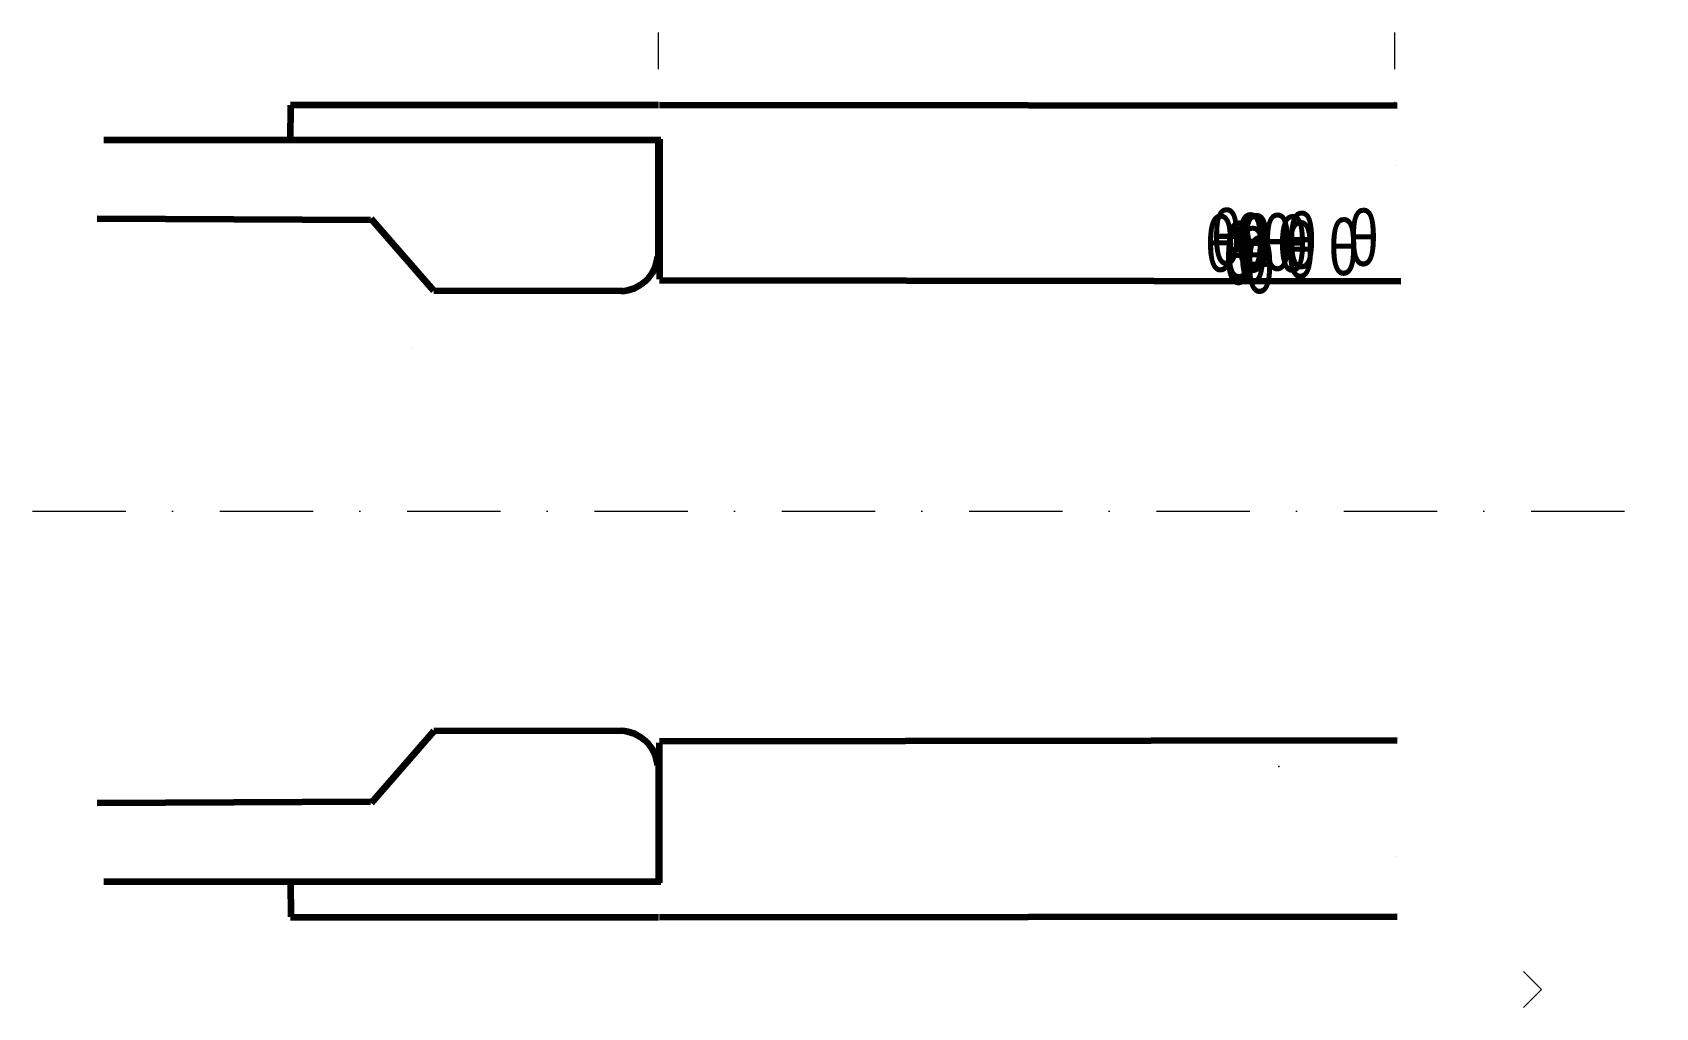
# Model space of a CAD drawing. Header units: millimetres. Extents: x -170 to 271, y -135 to 130.
import ezdxf

# ---------------------------------------------------------------- set-up
doc = ezdxf.new("R2010")
doc.units = ezdxf.units.MM
doc.linetypes.add('DASHDOTX2', pattern=[50.8, 25.4, -12.7, 0, -12.7])
doc.linetypes.add('DASHEDX2', pattern=[38.1, 25.4, -12.7])
for name, color, linetype, lineweight in [('basex-Line', 8, 'DASHDOTX2', 18), ('femaleContact', 7, 'CONTINUOUS', 158), ('nozzleCylinder', 7, 'CONTINUOUS', 100), ('nozzleFunnel', 7, 'CONTINUOUS', 100), ('ParameterLines', 8, 'DASHEDX2', 20), ('parameters', 7, 'CONTINUOUS', 0)]:
    doc.layers.add(name, color=color, linetype=linetype, lineweight=lineweight)
doc.styles.get("Standard").update_dxf_attribs({"font": 'txt', "width": 0.75})

msp = doc.modelspace()

# ---------------------------------------------------------------- linework, layer by layer
at = {"layer": 'basex-Line'}
msp.add_line((-170.14, 0), (270.89, 0), dxfattribs=at)
msp.add_point((168.49, -69.41), dxfattribs=at)
at = {"layer": 'femaleContact'}
for p, q in [((0.61, 100.71), (-150.76, 100.71)), ((0, 68.97), (0, 100.78)), ((-78.25, 79), (-152.59, 79.35)), ((-61.04, 59.81), (-78.13, 79.35)), ((-9.75, 59.75), (-61.04, 59.81)), ((-61.04, -59.81), (-78.13, -79.35)), ((-9.75, -59.75), (-61.04, -59.81)), ((0, -68.97), (0, -100.78)), ((-78.25, -79), (-152.59, -79.35)), ((0.61, -100.71), (-150.76, -100.71))]:
    msp.add_line(p, q, dxfattribs=at)
for centre, start, end in [((-10.62, 70.17), 272.0113, 353.8812), ((-10.62, -70.17), 6.1188, 87.9887)]:
    msp.add_arc(centre, 10.43, start, end, dxfattribs=at)
at = {"layer": 'nozzleCylinder'}
for p, q in [((-100.02, 110.35), (0, 110.31)), ((0.2, 110.31), (200.68, 110.15)), ((100.2, 110.31), (100.2, 110.31)), ((-100, 100.63), (-99.97, 110.21)), ((0.2, 101), (0.2, 63)), ((201.68, 62.37), (0.2, 62.6)), ((200.68, -62.37), (0.2, -62.6)), ((0.2, -101), (0.2, -63)), ((-100, -100.63), (-99.97, -110.21)), ((0.2, -110.31), (200.68, -110.15)), ((-100.02, -110.35), (0, -110.31)), ((100.2, -110.31), (100.2, -110.31))]:
    msp.add_line(p, q, dxfattribs=at)
at = {"layer": 'nozzleFunnel'}
for p, q in [((199.97, 110.35), (200.13, 110.35)), ((200.26, 93.76), (200.26, 93.76)), ((200.26, -93.76), (200.26, -93.76))]:
    msp.add_line(p, q, dxfattribs=at)
at = {"layer": 'ParameterLines'}
for p, q in [((0, 120), (0, 130)), ((200, 130), (200, 120)), ((-66.89, 44.43), (-66.89, 44.43)), ((239.87, -130), (234.99, -125.12)), ((239.87, -130.01), (234.99, -134.89))]:
    msp.add_line(p, q, dxfattribs=at)

# ---------------------------------------------------------------- texts
at = {"layer": 'parameters', "char_height": 15, "width": 100, "attachment_point": 5}
for insert in [(152.68, 72.4), (154.32, 74.14), (160.77, 72.81), (161.5, 72.25), (162.41, 72.6), (168.14, 72.7), (172.24, 72.29), (174.71, 73.24), (186.16, 71.48), (191.5, 74.01), (191.5, 74.01), (157.59, 68.92), (157.7, 70.55), (157.7, 70.55), (161.38, 69.12), (174.39, 70.66), (163.33, 66.56)]:
    msp.add_mtext('θ', dxfattribs=dict(at, insert=insert))

doc.saveas('drawing.dxf')
